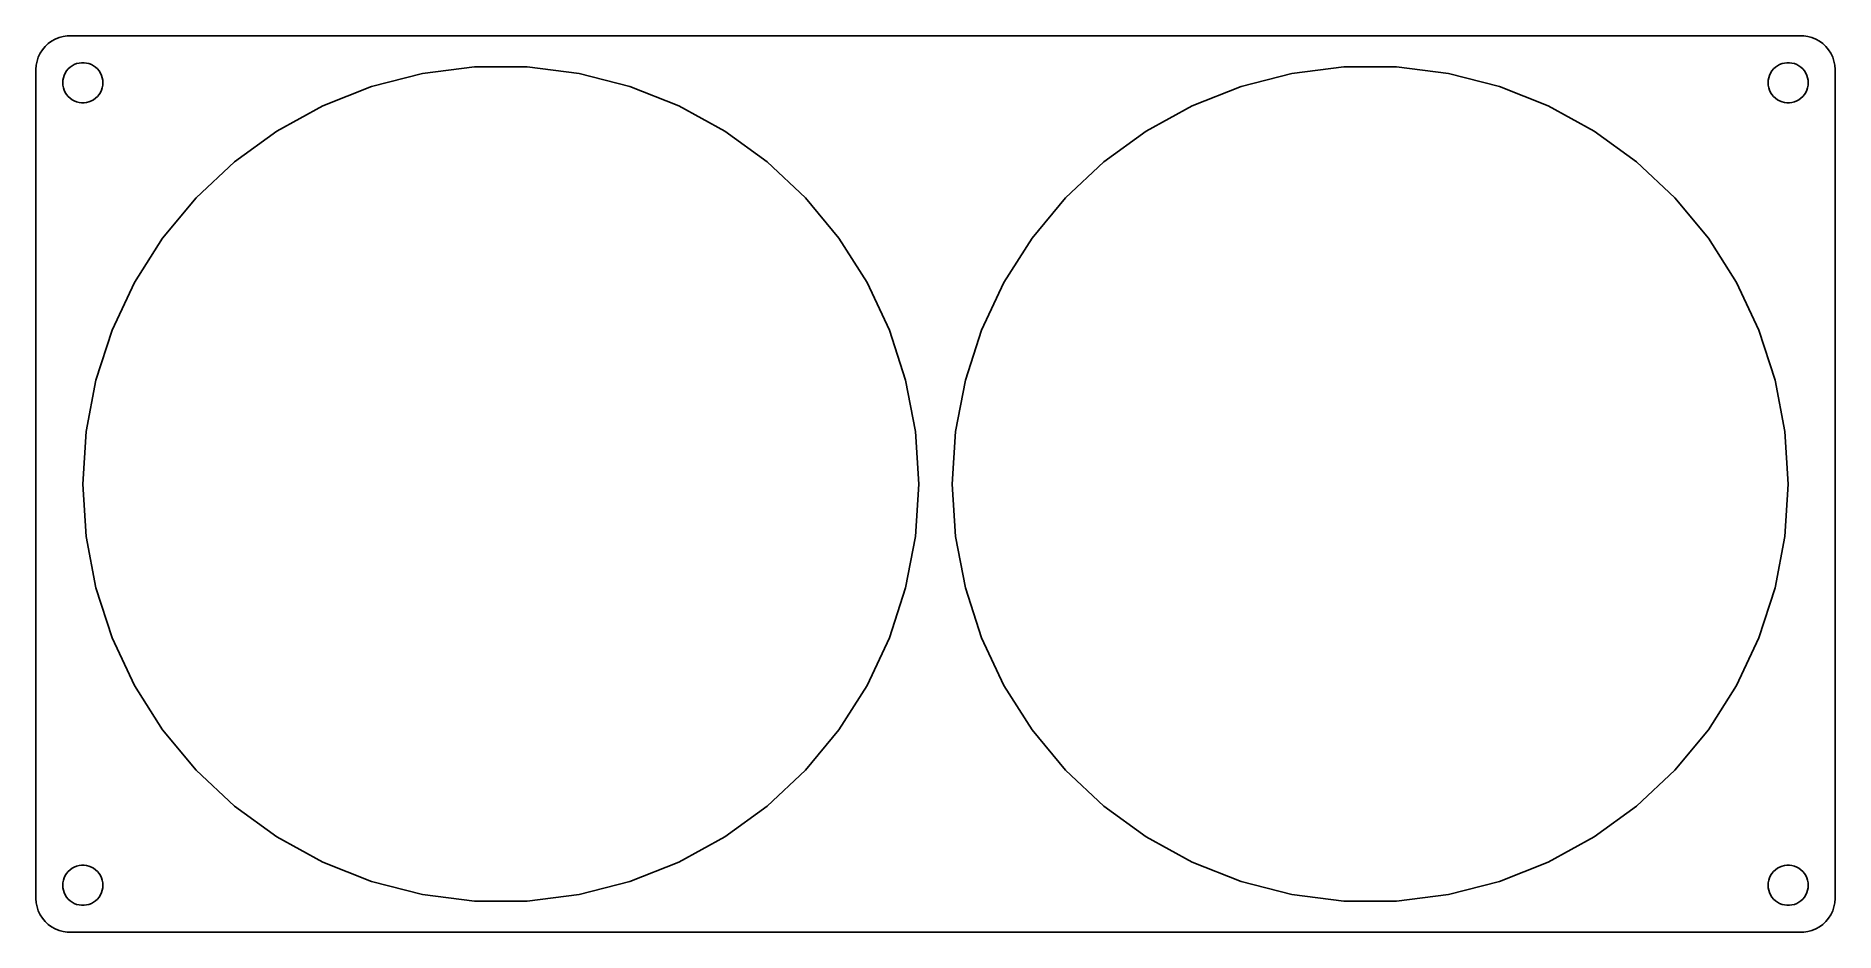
# Model space of a CAD drawing. Header units: metres. Extents: x -134 to 134, y -67 to 67.
import ezdxf

# ---------------------------------------------------------------- set-up
doc = ezdxf.new("R2010")
doc.units = ezdxf.units.M

msp = doc.modelspace()

# ---------------------------------------------------------------- linework, layer by layer
for p, q in [((-133.545, 64.9389), (-133.882, 64.4088)), ((-133.145, 65.4227), (-133.545, 64.9389)), ((-132.687, 65.8526), (-133.145, 65.4227)), ((-132.179, 66.2216), (-132.687, 65.8526)), ((-131.629, 66.5241), (-132.179, 66.2216)), ((-131.045, 66.7553), (-131.629, 66.5241)), ((-130.437, 66.9114), (-131.045, 66.7553)), ((-129.814, 66.9901), (-130.437, 66.9114)), ((129.814, 66.9901), (-129.814, 66.9901)), ((130.437, 66.9114), (129.814, 66.9901)), ((131.045, 66.7553), (130.437, 66.9114)), ((131.629, 66.5241), (131.045, 66.7553)), ((132.179, 66.2216), (131.629, 66.5241)), ((132.687, 65.8526), (132.179, 66.2216)), ((133.145, 65.4227), (132.687, 65.8526)), ((133.545, 64.9389), (133.145, 65.4227)), ((133.882, 64.4088), (133.545, 64.9389)), ((-134.461, 62.6267), (-134.5, 62)), ((-134.5, 62), (-134.5, -62)), ((-134.343, 63.2434), (-134.461, 62.6267)), ((-134.149, 63.8406), (-134.343, 63.2434)), ((-133.882, 64.4088), (-134.149, 63.8406)), ((-129.927, 61.7634), (-129.687, 62.0536)), ((-129.687, 62.0536), (-129.412, 62.3115)), ((-129.412, 62.3115), (-129.107, 62.533)), ((-129.107, 62.533), (-128.777, 62.7145)), ((-128.777, 62.7145), (-128.427, 62.8532)), ((-128.427, 62.8532), (-128.062, 62.9469)), ((-128.062, 62.9469), (-127.688, 62.9941)), ((-127.688, 62.9941), (-127.312, 62.9941)), ((-127.312, 62.9941), (-126.938, 62.9469)), ((-126.938, 62.9469), (-126.573, 62.8532)), ((-126.573, 62.8532), (-126.223, 62.7145)), ((-126.223, 62.7145), (-125.893, 62.533)), ((-125.893, 62.533), (-125.588, 62.3115)), ((-125.588, 62.3115), (-125.313, 62.0536)), ((-125.313, 62.0536), (-125.073, 61.7634)), ((-76.7113, 61.3929), (-68.9244, 62.3767)), ((-68.9244, 62.3767), (-61.0756, 62.3767)), ((-61.0756, 62.3767), (-53.2887, 61.3929)), ((53.2887, 61.3929), (61.0756, 62.3767)), ((61.0756, 62.3767), (68.9244, 62.3767)), ((68.9244, 62.3767), (76.7113, 61.3929)), ((125.073, 61.7634), (125.313, 62.0536)), ((125.313, 62.0536), (125.588, 62.3115)), ((125.588, 62.3115), (125.893, 62.533)), ((125.893, 62.533), (126.223, 62.7145)), ((126.223, 62.7145), (126.573, 62.8532)), ((126.573, 62.8532), (126.938, 62.9469)), ((126.938, 62.9469), (127.312, 62.9941)), ((127.312, 62.9941), (127.688, 62.9941)), ((127.688, 62.9941), (128.062, 62.9469)), ((128.062, 62.9469), (128.427, 62.8532)), ((128.427, 62.8532), (128.777, 62.7145)), ((128.777, 62.7145), (129.107, 62.533)), ((129.107, 62.533), (129.412, 62.3115)), ((129.412, 62.3115), (129.687, 62.0536)), ((129.687, 62.0536), (129.927, 61.7634)), ((134.149, 63.8406), (133.882, 64.4088)), ((134.343, 63.2434), (134.149, 63.8406)), ((134.461, 62.6267), (134.343, 63.2434)), ((134.5, 62), (134.461, 62.6267)), ((134.5, -62), (134.5, 62)), ((-130.5, 60), (-130.476, 60.376)), ((-130.476, 59.624), (-130.5, 60)), ((-130.476, 60.376), (-130.406, 60.7461)), ((-130.406, 59.2539), (-130.476, 59.624)), ((-130.406, 60.7461), (-130.289, 61.1044)), ((-130.289, 58.8956), (-130.406, 59.2539)), ((-130.289, 61.1044), (-130.129, 61.4453)), ((-130.129, 61.4453), (-129.927, 61.7634)), ((-125.073, 61.7634), (-124.871, 61.4453)), ((-124.871, 61.4453), (-124.711, 61.1044)), ((-124.711, 61.1044), (-124.594, 60.7461)), ((-124.594, 59.2539), (-124.711, 58.8956)), ((-124.594, 60.7461), (-124.524, 60.376)), ((-124.524, 59.624), (-124.594, 59.2539)), ((-124.524, 60.376), (-124.5, 60)), ((-124.5, 60), (-124.524, 59.624)), ((-91.6112, 56.5517), (-84.3136, 59.441)), ((-84.3136, 59.441), (-76.7113, 61.3929)), ((-53.2887, 61.3929), (-45.6864, 59.441)), ((-45.6864, 59.441), (-38.3888, 56.5517)), ((38.3888, 56.5517), (45.6864, 59.441)), ((45.6864, 59.441), (53.2887, 61.3929)), ((76.7113, 61.3929), (84.3136, 59.441)), ((84.3136, 59.441), (91.6112, 56.5517)), ((124.5, 60), (124.524, 60.376)), ((124.524, 59.624), (124.5, 60)), ((124.524, 60.376), (124.594, 60.7461)), ((124.594, 59.2539), (124.524, 59.624)), ((124.594, 60.7461), (124.711, 61.1044)), ((124.711, 58.8956), (124.594, 59.2539)), ((124.711, 61.1044), (124.871, 61.4453)), ((124.871, 61.4453), (125.073, 61.7634)), ((129.927, 61.7634), (130.129, 61.4453)), ((130.129, 61.4453), (130.289, 61.1044)), ((130.289, 61.1044), (130.406, 60.7461)), ((130.406, 59.2539), (130.289, 58.8956)), ((130.406, 60.7461), (130.476, 60.376)), ((130.476, 59.624), (130.406, 59.2539)), ((130.476, 60.376), (130.5, 60)), ((130.5, 60), (130.476, 59.624)), ((-130.129, 58.5547), (-130.289, 58.8956)), ((-129.927, 58.2366), (-130.129, 58.5547)), ((-129.687, 57.9464), (-129.927, 58.2366)), ((-129.412, 57.6885), (-129.687, 57.9464)), ((-129.107, 57.467), (-129.412, 57.6885)), ((-128.777, 57.2855), (-129.107, 57.467)), ((-128.427, 57.1468), (-128.777, 57.2855)), ((-128.062, 57.0531), (-128.427, 57.1468)), ((-127.688, 57.0059), (-128.062, 57.0531)), ((-127.312, 57.0059), (-127.688, 57.0059)), ((-126.938, 57.0531), (-127.312, 57.0059)), ((-126.573, 57.1468), (-126.938, 57.0531)), ((-126.223, 57.2855), (-126.573, 57.1468)), ((-125.893, 57.467), (-126.223, 57.2855)), ((-125.588, 57.6885), (-125.893, 57.467)), ((-125.313, 57.9464), (-125.588, 57.6885)), ((-125.073, 58.2366), (-125.313, 57.9464)), ((-124.871, 58.5547), (-125.073, 58.2366)), ((-124.711, 58.8956), (-124.871, 58.5547)), ((-98.4892, 52.7705), (-91.6112, 56.5517)), ((-38.3888, 56.5517), (-31.5108, 52.7705)), ((31.5108, 52.7705), (38.3888, 56.5517)), ((91.6112, 56.5517), (98.4892, 52.7705)), ((124.871, 58.5547), (124.711, 58.8956)), ((125.073, 58.2366), (124.871, 58.5547)), ((125.313, 57.9464), (125.073, 58.2366)), ((125.588, 57.6885), (125.313, 57.9464)), ((125.893, 57.467), (125.588, 57.6885)), ((126.223, 57.2855), (125.893, 57.467)), ((126.573, 57.1468), (126.223, 57.2855)), ((126.938, 57.0531), (126.573, 57.1468)), ((127.312, 57.0059), (126.938, 57.0531)), ((127.688, 57.0059), (127.312, 57.0059)), ((128.062, 57.0531), (127.688, 57.0059)), ((128.427, 57.1468), (128.062, 57.0531)), ((128.777, 57.2855), (128.427, 57.1468)), ((129.107, 57.467), (128.777, 57.2855)), ((129.412, 57.6885), (129.107, 57.467)), ((129.687, 57.9464), (129.412, 57.6885)), ((129.927, 58.2366), (129.687, 57.9464)), ((130.129, 58.5547), (129.927, 58.2366)), ((130.289, 58.8956), (130.129, 58.5547)), ((-104.839, 48.1571), (-98.4892, 52.7705)), ((-31.5108, 52.7705), (-25.161, 48.1571)), ((25.161, 48.1571), (31.5108, 52.7705)), ((98.4892, 52.7705), (104.839, 48.1571)), ((-110.561, 42.7842), (-104.839, 48.1571)), ((-25.161, 48.1571), (-19.4395, 42.7842)), ((19.4395, 42.7842), (25.161, 48.1571)), ((104.839, 48.1571), (110.561, 42.7842)), ((-115.564, 36.7366), (-110.561, 42.7842)), ((-19.4395, 42.7842), (-14.4364, 36.7366)), ((14.4364, 36.7366), (19.4395, 42.7842)), ((110.561, 42.7842), (115.564, 36.7366)), ((-119.769, 30.1096), (-115.564, 36.7366)), ((-14.4364, 36.7366), (-10.2308, 30.1096)), ((10.2308, 30.1096), (14.4364, 36.7366)), ((115.564, 36.7366), (119.769, 30.1096)), ((-123.111, 23.0078), (-119.769, 30.1096)), ((-10.2308, 30.1096), (-6.88896, 23.0078)), ((6.88896, 23.0078), (10.2308, 30.1096)), ((119.769, 30.1096), (123.111, 23.0078)), ((-125.536, 15.5431), (-123.111, 23.0078)), ((-6.88896, 23.0078), (-4.46355, 15.5431)), ((4.46355, 15.5431), (6.88896, 23.0078)), ((123.111, 23.0078), (125.536, 15.5431)), ((-127.007, 7.83331), (-125.536, 15.5431)), ((-4.46355, 15.5431), (-2.99283, 7.83331)), ((2.99283, 7.83331), (4.46355, 15.5431)), ((125.536, 15.5431), (127.007, 7.83331)), ((-127.5, 0), (-127.007, 7.83331)), ((-2.99283, 7.83331), (-2.5, 0)), ((2.5, 0), (2.99283, 7.83331)), ((127.007, 7.83331), (127.5, 0)), ((-127.007, -7.83331), (-127.5, 0)), ((-2.5, 0), (-2.99283, -7.83331)), ((2.99283, -7.83331), (2.5, 0)), ((127.5, 0), (127.007, -7.83331)), ((-125.536, -15.5431), (-127.007, -7.83331)), ((-2.99283, -7.83331), (-4.46355, -15.5431)), ((4.46355, -15.5431), (2.99283, -7.83331)), ((127.007, -7.83331), (125.536, -15.5431)), ((-123.111, -23.0078), (-125.536, -15.5431)), ((-4.46355, -15.5431), (-6.88896, -23.0078)), ((6.88896, -23.0078), (4.46355, -15.5431)), ((125.536, -15.5431), (123.111, -23.0078)), ((-119.769, -30.1096), (-123.111, -23.0078)), ((-6.88896, -23.0078), (-10.2308, -30.1096)), ((10.2308, -30.1096), (6.88896, -23.0078)), ((123.111, -23.0078), (119.769, -30.1096)), ((-115.564, -36.7366), (-119.769, -30.1096)), ((-10.2308, -30.1096), (-14.4364, -36.7366)), ((14.4364, -36.7366), (10.2308, -30.1096)), ((119.769, -30.1096), (115.564, -36.7366)), ((-110.561, -42.7842), (-115.564, -36.7366)), ((-14.4364, -36.7366), (-19.4395, -42.7842)), ((19.4395, -42.7842), (14.4364, -36.7366)), ((115.564, -36.7366), (110.561, -42.7842)), ((-104.839, -48.1571), (-110.561, -42.7842)), ((-19.4395, -42.7842), (-25.161, -48.1571)), ((25.161, -48.1571), (19.4395, -42.7842)), ((110.561, -42.7842), (104.839, -48.1571)), ((-98.4892, -52.7705), (-104.839, -48.1571)), ((-25.161, -48.1571), (-31.5108, -52.7705)), ((31.5108, -52.7705), (25.161, -48.1571)), ((104.839, -48.1571), (98.4892, -52.7705)), ((-91.6112, -56.5517), (-98.4892, -52.7705)), ((-31.5108, -52.7705), (-38.3888, -56.5517)), ((38.3888, -56.5517), (31.5108, -52.7705)), ((98.4892, -52.7705), (91.6112, -56.5517)), ((-130.406, -59.2539), (-130.289, -58.8956)), ((-130.289, -58.8956), (-130.129, -58.5547)), ((-130.129, -58.5547), (-129.927, -58.2366)), ((-129.927, -58.2366), (-129.687, -57.9464)), ((-129.687, -57.9464), (-129.412, -57.6885)), ((-129.412, -57.6885), (-129.107, -57.467)), ((-129.107, -57.467), (-128.777, -57.2855)), ((-128.777, -57.2855), (-128.427, -57.1468)), ((-128.427, -57.1468), (-128.062, -57.0531)), ((-128.062, -57.0531), (-127.688, -57.0059)), ((-127.688, -57.0059), (-127.312, -57.0059)), ((-127.312, -57.0059), (-126.938, -57.0531)), ((-126.938, -57.0531), (-126.573, -57.1468)), ((-126.573, -57.1468), (-126.223, -57.2855)), ((-126.223, -57.2855), (-125.893, -57.467)), ((-125.893, -57.467), (-125.588, -57.6885)), ((-125.588, -57.6885), (-125.313, -57.9464)), ((-125.313, -57.9464), (-125.073, -58.2366)), ((-125.073, -58.2366), (-124.871, -58.5547)), ((-124.871, -58.5547), (-124.711, -58.8956)), ((-124.711, -58.8956), (-124.594, -59.2539)), ((-84.3136, -59.441), (-91.6112, -56.5517)), ((-38.3888, -56.5517), (-45.6864, -59.441)), ((45.6864, -59.441), (38.3888, -56.5517)), ((91.6112, -56.5517), (84.3136, -59.441)), ((124.594, -59.2539), (124.711, -58.8956)), ((124.711, -58.8956), (124.871, -58.5547)), ((124.871, -58.5547), (125.073, -58.2366)), ((125.073, -58.2366), (125.313, -57.9464)), ((125.313, -57.9464), (125.588, -57.6885)), ((125.588, -57.6885), (125.893, -57.467)), ((125.893, -57.467), (126.223, -57.2855)), ((126.223, -57.2855), (126.573, -57.1468)), ((126.573, -57.1468), (126.938, -57.0531)), ((126.938, -57.0531), (127.312, -57.0059)), ((127.312, -57.0059), (127.688, -57.0059)), ((127.688, -57.0059), (128.062, -57.0531)), ((128.062, -57.0531), (128.427, -57.1468)), ((128.427, -57.1468), (128.777, -57.2855)), ((128.777, -57.2855), (129.107, -57.467)), ((129.107, -57.467), (129.412, -57.6885)), ((129.412, -57.6885), (129.687, -57.9464)), ((129.687, -57.9464), (129.927, -58.2366)), ((129.927, -58.2366), (130.129, -58.5547)), ((130.129, -58.5547), (130.289, -58.8956)), ((130.289, -58.8956), (130.406, -59.2539)), ((-130.5, -60), (-130.476, -59.624)), ((-130.476, -60.376), (-130.5, -60)), ((-130.476, -59.624), (-130.406, -59.2539)), ((-130.406, -60.7461), (-130.476, -60.376)), ((-130.289, -61.1044), (-130.406, -60.7461)), ((-130.129, -61.4453), (-130.289, -61.1044)), ((-129.927, -61.7634), (-130.129, -61.4453)), ((-129.687, -62.0536), (-129.927, -61.7634)), ((-125.073, -61.7634), (-125.313, -62.0536)), ((-124.871, -61.4453), (-125.073, -61.7634)), ((-124.711, -61.1044), (-124.871, -61.4453)), ((-124.594, -60.7461), (-124.711, -61.1044)), ((-124.594, -59.2539), (-124.524, -59.624)), ((-124.524, -60.376), (-124.594, -60.7461)), ((-124.524, -59.624), (-124.5, -60)), ((-124.5, -60), (-124.524, -60.376)), ((-76.7113, -61.3929), (-84.3136, -59.441)), ((-68.9244, -62.3767), (-76.7113, -61.3929)), ((-53.2887, -61.3929), (-61.0756, -62.3767)), ((-45.6864, -59.441), (-53.2887, -61.3929)), ((53.2887, -61.3929), (45.6864, -59.441)), ((61.0756, -62.3767), (53.2887, -61.3929)), ((76.7113, -61.3929), (68.9244, -62.3767)), ((84.3136, -59.441), (76.7113, -61.3929)), ((124.5, -60), (124.524, -59.624)), ((124.524, -60.376), (124.5, -60)), ((124.524, -59.624), (124.594, -59.2539)), ((124.594, -60.7461), (124.524, -60.376)), ((124.711, -61.1044), (124.594, -60.7461)), ((124.871, -61.4453), (124.711, -61.1044)), ((125.073, -61.7634), (124.871, -61.4453)), ((125.313, -62.0536), (125.073, -61.7634)), ((129.927, -61.7634), (129.687, -62.0536)), ((130.129, -61.4453), (129.927, -61.7634)), ((130.289, -61.1044), (130.129, -61.4453)), ((130.406, -60.7461), (130.289, -61.1044)), ((130.406, -59.2539), (130.476, -59.624)), ((130.476, -60.376), (130.406, -60.7461)), ((130.476, -59.624), (130.5, -60)), ((130.5, -60), (130.476, -60.376)), ((-134.5, -62), (-134.461, -62.6267)), ((-134.461, -62.6267), (-134.343, -63.2434)), ((-134.343, -63.2434), (-134.149, -63.8406)), ((-134.149, -63.8406), (-133.882, -64.4088)), ((-133.882, -64.4088), (-133.545, -64.9389)), ((-129.412, -62.3115), (-129.687, -62.0536)), ((-129.107, -62.533), (-129.412, -62.3115)), ((-128.777, -62.7145), (-129.107, -62.533)), ((-128.427, -62.8532), (-128.777, -62.7145)), ((-128.062, -62.9469), (-128.427, -62.8532)), ((-127.688, -62.9941), (-128.062, -62.9469)), ((-127.312, -62.9941), (-127.688, -62.9941)), ((-126.938, -62.9469), (-127.312, -62.9941)), ((-126.573, -62.8532), (-126.938, -62.9469)), ((-126.223, -62.7145), (-126.573, -62.8532)), ((-125.893, -62.533), (-126.223, -62.7145)), ((-125.588, -62.3115), (-125.893, -62.533)), ((-125.313, -62.0536), (-125.588, -62.3115)), ((-61.0756, -62.3767), (-68.9244, -62.3767)), ((68.9244, -62.3767), (61.0756, -62.3767)), ((125.588, -62.3115), (125.313, -62.0536)), ((125.893, -62.533), (125.588, -62.3115)), ((126.223, -62.7145), (125.893, -62.533)), ((126.573, -62.8532), (126.223, -62.7145)), ((126.938, -62.9469), (126.573, -62.8532)), ((127.312, -62.9941), (126.938, -62.9469)), ((127.688, -62.9941), (127.312, -62.9941)), ((128.062, -62.9469), (127.688, -62.9941)), ((128.427, -62.8532), (128.062, -62.9469)), ((128.777, -62.7145), (128.427, -62.8532)), ((129.107, -62.533), (128.777, -62.7145)), ((129.412, -62.3115), (129.107, -62.533)), ((129.687, -62.0536), (129.412, -62.3115)), ((133.545, -64.9389), (133.882, -64.4088)), ((133.882, -64.4088), (134.149, -63.8406)), ((134.149, -63.8406), (134.343, -63.2434)), ((134.343, -63.2434), (134.461, -62.6267)), ((134.461, -62.6267), (134.5, -62)), ((-133.545, -64.9389), (-133.145, -65.4227)), ((-133.145, -65.4227), (-132.687, -65.8526)), ((-132.687, -65.8526), (-132.179, -66.2216)), ((-132.179, -66.2216), (-131.629, -66.5241)), ((-131.629, -66.5241), (-131.045, -66.7553)), ((-131.045, -66.7553), (-130.437, -66.9114)), ((-130.437, -66.9114), (-129.814, -66.9901)), ((-129.814, -66.9901), (129.814, -66.9901)), ((129.814, -66.9901), (130.437, -66.9114)), ((130.437, -66.9114), (131.045, -66.7553)), ((131.045, -66.7553), (131.629, -66.5241)), ((131.629, -66.5241), (132.179, -66.2216)), ((132.179, -66.2216), (132.687, -65.8526)), ((132.687, -65.8526), (133.145, -65.4227)), ((133.145, -65.4227), (133.545, -64.9389))]:
    msp.add_line(p, q)

doc.saveas('drawing.dxf')
